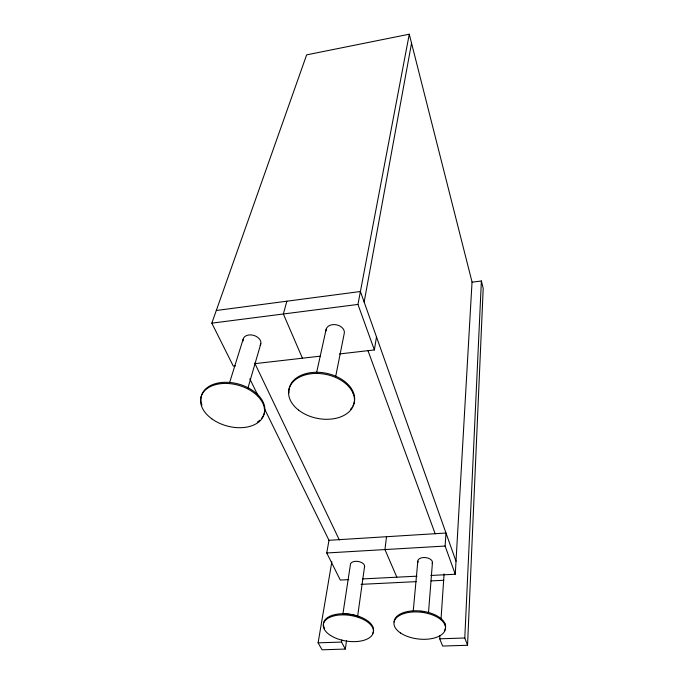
<?xml version="1.0" encoding="UTF-8"?>
<svg xmlns="http://www.w3.org/2000/svg" width="684" height="684" viewBox="0 0 684 684"><rect width="100%" height="100%" fill="white"/><g stroke="black" fill="none" stroke-linecap="round" stroke-linejoin="round"><path stroke-width="1.03" d="M439.915 635.624L439.701 638.822L442.668 646.047L467.54 645.277L483.203 288.417L481.382 280.97L472.028 282.193L455.27 574.227L430.843 575.466M467.54 645.277L464.787 637.984L481.382 280.97M444.942 624.919L445.019 623.782M440.992 619.661L444.087 573.885M455.27 574.227L445.104 546.046L445.994 533.024L328.978 540.292L326.755 552.98L340.299 580.058L348.831 579.622M428.449 613.291L432.459 562.351M413.256 610.88L417.83 561.128M386.528 536.718L384.947 549.568L396.857 577.193M357.655 616.139L364.632 566.036M331.834 561.821L318.103 642.84L322.061 649.8L345.309 649.073L346.54 640.626M345.309 649.073L341.53 642.071L341.846 639.959M342.932 613.762L350.379 564.83A7.191 4.01 8.7 0 1 355.398 561.325L357.245 561.342A7.191 4.01 8.7 0 1 364.452 567.062M339.452 353.953L374.37 349.943L376.491 336.887M324.353 629.365L324.532 628.263A25.299 12.979 8.8 0 1 348.062 614.001A25.299 12.979 8.8 0 1 372.746 633.264M353.201 393.633L353.406 392.454M364.144 302.054L411.546 43.203M374.37 349.943L357.954 304.431L409.271 34.2L306.646 54.865L211.826 323.156L233.312 366.137L235.407 365.897M335.656 376.559L344.189 333.724A9.294 6.695 11.8 0 0 334.707 324.592L332.33 324.686A9.294 6.695 11.8 0 0 326.012 330.894M316.538 372.865L326.183 329.149M286.861 301.199L283.356 313.99L302.422 358.202M247.873 388.298L260.809 343.761M229.576 382.681L243.102 339.307M216.298 310.493L360.408 291.512L456.014 561.29M211.826 323.156L357.954 304.431M255.303 363.606L320.411 356.142M326.755 552.98L445.104 546.046M362.708 578.921L417.035 576.167M361.058 584.35L416.188 581.639M431.031 580.904L443.754 580.28M318.103 642.84L341.53 642.071M439.701 638.822L464.787 637.984M249.814 378.842L258.261 396.07M264.366 408.519L329.158 540.651M254.73 363.076L339.367 539.992M368.035 350.789L435.204 533.853M409.271 34.2L472.088 282.184M243.077 340.991A9.131 6.344 16 0 1 248.668 334.998L250.942 334.912A9.131 6.344 16 0 1 259.176 338.691A9.131 6.344 16 0 1 260.142 345.283M201.968 405.125A32.627 21.144 15.3 0 1 235.86 383.391A32.627 21.144 15.3 0 1 261.775 418.112M259.766 420.25A32.627 21.144 15.3 0 1 257.312 422.113M288.93 393.009A33.268 22.401 11.5 0 1 326.225 373.25A33.268 22.401 11.5 0 1 352.85 406.022M351.79 407.741A33.268 22.401 11.5 0 1 350.516 409.348M418.069 562.231A7.344 4.155 6.4 0 1 423.328 557.537L425.226 557.554A7.344 4.155 6.4 0 1 432.177 563.402M394.078 622.089A25.889 13.466 6.7 0 1 424.02 611.487A25.889 13.466 6.7 0 1 444.344 630.742M420.703 611.308A16.493 8.636 6.7 0 1 424.148 611.847M344.676 614.112A16.125 8.328 8.8 0 1 356.031 615.865M356.962 616.224A16.125 8.328 8.8 0 1 359.562 617.472M211.792 418.805A32.67 21.144 15.3 0 0 264.015 414.333A32.67 21.144 15.3 0 0 221.821 383.579A32.67 21.144 15.3 0 0 211.792 418.805M298.566 410.101A33.302 22.401 11.5 0 0 353.457 405.407A33.302 22.401 11.5 0 0 312.528 373.601A33.302 22.401 11.5 0 0 298.566 410.101M400.61 633.042A25.915 13.458 6.7 0 0 444.275 631.871A25.915 13.458 6.7 0 0 414.333 611.923A25.915 13.458 6.7 0 0 400.61 633.042M330.62 635.504A25.325 12.97 8.8 0 0 372.609 634.376A25.325 12.97 8.8 0 0 341.838 614.882A25.325 12.97 8.8 0 0 330.62 635.504"/></g></svg>
